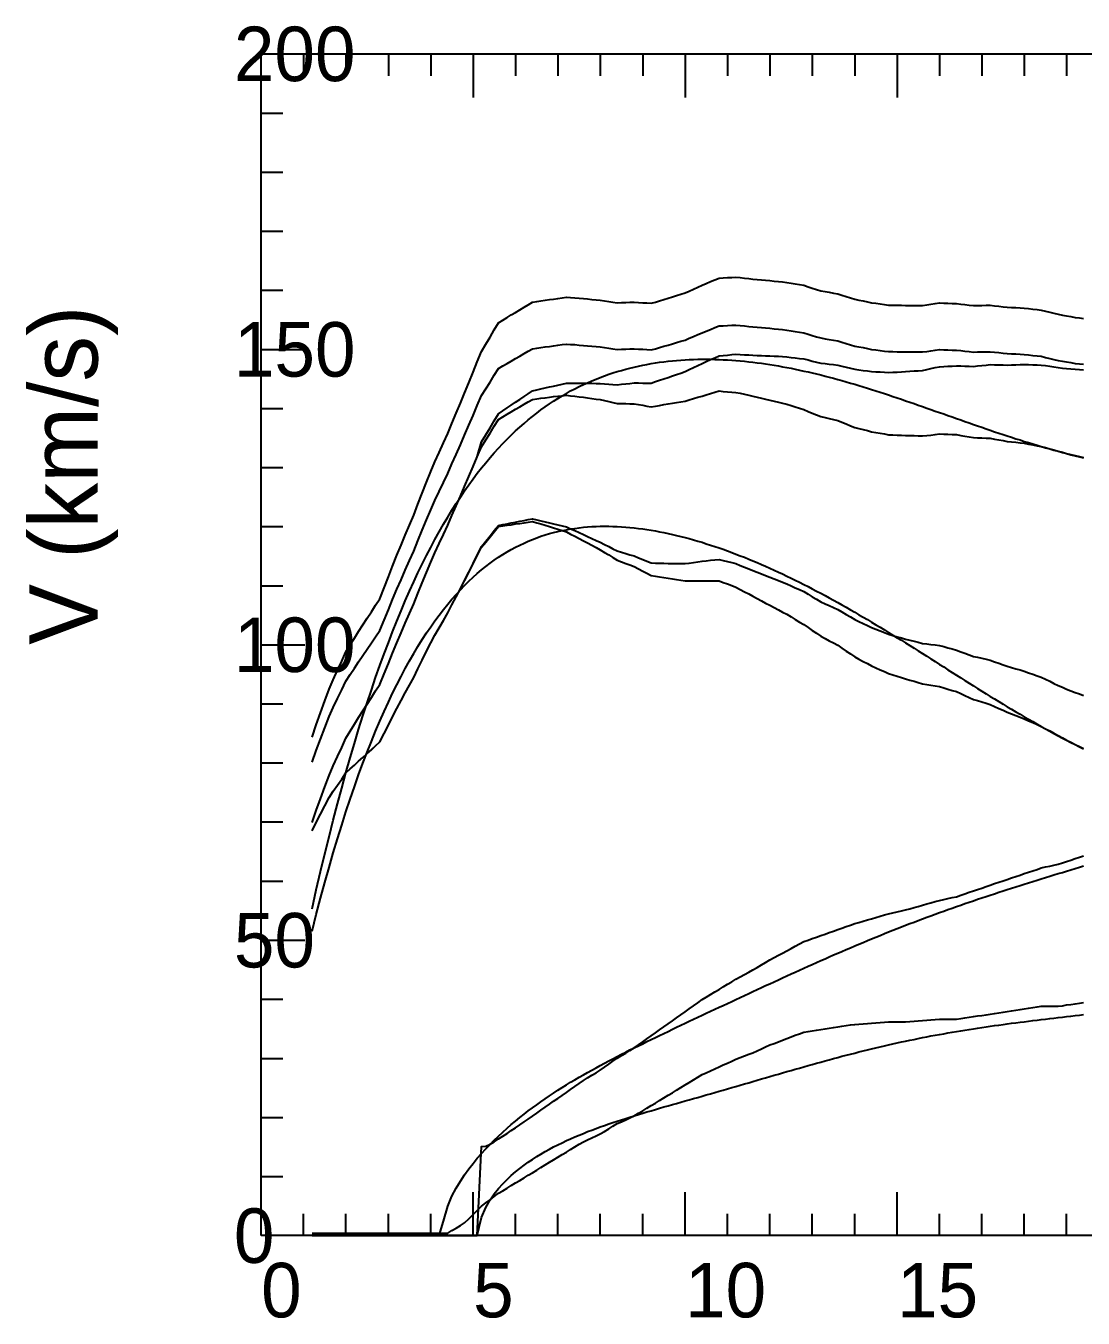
# Model space of a CAD drawing. Extents: x -35 to 291, y -35 to 199.
# Drawn here: x -34.5 to 120.6, y -12.1 to 177.6 of the extents above; entities that cross this region are included whole.
import ezdxf

# ---------------------------------------------------------------- set-up
doc = ezdxf.new("R2010")
doc.units = 0

msp = doc.modelspace()

# ---------------------------------------------------------------- linework, layer by layer
at = {"color": 0}
for p, q in [((0, 173.45), (6.4, 173.45)), ((6.22, 173.45), (6.22, 170.25)), ((12.44, 173.45), (12.44, 170.25)), ((18.67, 173.45), (18.67, 170.25)), ((24.89, 173.45), (24.89, 170.25)), ((31.11, 173.45), (31.11, 167.05)), ((37.33, 173.45), (37.33, 170.25)), ((43.56, 173.45), (43.56, 170.25)), ((49.78, 173.45), (49.78, 170.25)), ((56, 173.45), (56, 170.25)), ((62.22, 173.45), (62.22, 167.05)), ((68.44, 173.45), (68.44, 170.25)), ((74.67, 173.45), (74.67, 170.25)), ((80.89, 173.45), (80.89, 170.25)), ((87.11, 173.45), (87.11, 170.25)), ((93.33, 173.45), (93.33, 167.05)), ((99.56, 173.45), (99.56, 170.25)), ((105.78, 173.45), (105.78, 170.25)), ((112, 173.45), (112, 170.25)), ((118.22, 173.45), (118.22, 170.25)), ((0, 164.77), (3.2, 164.77)), ((0, 156.1), (3.2, 156.1)), ((0, 147.43), (3.2, 147.43)), ((0, 138.76), (3.2, 138.76)), ((0, 130.08), (6.4, 130.08)), ((0, 121.41), (3.2, 121.41)), ((0, 112.74), (3.2, 112.74)), ((0, 104.07), (3.2, 104.07)), ((0, 95.39), (3.2, 95.39)), ((0, 86.72), (6.4, 86.72)), ((0, 78.05), (3.2, 78.05)), ((0, 69.38), (3.2, 69.38)), ((0, 60.71), (3.2, 60.71)), ((0, 52.03), (3.2, 52.03)), ((0, 43.36), (6.4, 43.36)), ((0, 34.69), (3.2, 34.69)), ((0, 26.02), (3.2, 26.02)), ((0, 17.34), (3.2, 17.34)), ((0, 8.67), (3.2, 8.67)), ((31.11, 0), (31.11, 6.4)), ((62.22, 0), (62.22, 6.4)), ((93.33, 0), (93.33, 6.4)), ((6.22, 0), (6.22, 3.2)), ((12.44, 0), (12.44, 3.2)), ((18.67, 0), (18.67, 3.2)), ((24.89, 0), (24.89, 3.2)), ((37.33, 0), (37.33, 3.2)), ((43.56, 0), (43.56, 3.2)), ((49.78, 0), (49.78, 3.2)), ((56, 0), (56, 3.2)), ((68.44, 0), (68.44, 3.2)), ((74.67, 0), (74.67, 3.2)), ((80.89, 0), (80.89, 3.2)), ((87.11, 0), (87.11, 3.2)), ((99.56, 0), (99.56, 3.2)), ((105.78, 0), (105.78, 3.2)), ((112, 0), (112, 3.2)), ((118.22, 0), (118.22, 3.2))]:
    msp.add_line(p, q, dxfattribs=at)
msp.add_lwpolyline([(0, 0), (0, 173.45), (280, 173.45), (280, 0)], close=True, dxfattribs=at)
at = {"color": 9}
msp.add_lwpolyline([(7.47, 73.16), (8.09, 74.96), (8.71, 76.73), (9.33, 78.48), (9.96, 80.21), (10.58, 81.6), (11.2, 82.98), (11.82, 84.34), (12.44, 85.69), (13.07, 86.69), (13.69, 87.69), (14.31, 88.67), (14.93, 89.65), (15.56, 90.62), (16.18, 91.58), (16.8, 92.54), (17.42, 93.48), (18.04, 95.09), (18.67, 96.68), (19.29, 98.27), (19.91, 99.86), (20.53, 101.34), (21.16, 102.82), (21.78, 104.29), (22.4, 105.76), (23.02, 107.37), (23.64, 108.97), (24.27, 110.57), (24.89, 112.16), (25.51, 113.56), (26.13, 114.96), (26.76, 116.35), (27.38, 117.74), (28, 119.22), (28.62, 120.7), (29.24, 122.18), (29.87, 123.66), (30.49, 125.19), (31.11, 126.72), (31.73, 128.25), (32.36, 129.78), (32.98, 130.83), (33.6, 131.88), (34.22, 132.93), (34.84, 133.98), (35.47, 134.37), (36.09, 134.75), (36.71, 135.13), (37.33, 135.51), (37.96, 135.88), (38.58, 136.26), (39.2, 136.64), (39.82, 137.01), (40.44, 137.11), (41.07, 137.2), (41.69, 137.29), (42.31, 137.38), (42.93, 137.47), (43.56, 137.57), (44.18, 137.66), (44.8, 137.75), (45.42, 137.7), (46.04, 137.65), (46.67, 137.6), (47.29, 137.55), (47.91, 137.49), (48.53, 137.42), (49.16, 137.36), (49.78, 137.29), (50.4, 137.2), (51.02, 137.1), (51.64, 137.01), (52.27, 136.91), (52.89, 136.94), (53.51, 136.97), (54.13, 137), (54.76, 137.03), (55.38, 136.98), (56, 136.93), (56.62, 136.89), (57.24, 136.84), (57.87, 137.03), (58.49, 137.22), (59.11, 137.41), (59.73, 137.6), (60.36, 137.79), (60.98, 137.98), (61.6, 138.17), (62.22, 138.36), (62.84, 138.64), (63.47, 138.93), (64.09, 139.21), (64.71, 139.49), (65.33, 139.76), (65.96, 140.02), (66.58, 140.28), (67.2, 140.54), (67.82, 140.58), (68.44, 140.61), (69.07, 140.64), (69.69, 140.68), (70.31, 140.61), (70.93, 140.54), (71.56, 140.47), (72.18, 140.4), (72.8, 140.34), (73.42, 140.29), (74.04, 140.23), (74.67, 140.18), (75.29, 140.11), (75.91, 140.05), (76.53, 139.98), (77.16, 139.91), (77.78, 139.8), (78.4, 139.69), (79.02, 139.58), (79.64, 139.48), (80.27, 139.28), (80.89, 139.08), (81.51, 138.88), (82.13, 138.68), (82.76, 138.57), (83.38, 138.46), (84, 138.35), (84.62, 138.24), (85.24, 138.04), (85.87, 137.84), (86.49, 137.64), (87.11, 137.44), (87.73, 137.31), (88.36, 137.19), (88.98, 137.06), (89.6, 136.93), (90.22, 136.85), (90.84, 136.76), (91.47, 136.68), (92.09, 136.59), (92.71, 136.58), (93.33, 136.56), (93.96, 136.55), (94.58, 136.53), (95.2, 136.53), (95.82, 136.54), (96.44, 136.54), (97.07, 136.54), (97.69, 136.62), (98.31, 136.71), (98.93, 136.8), (99.56, 136.89), (100.18, 136.87), (100.8, 136.85), (101.42, 136.83), (102.04, 136.81), (102.67, 136.73), (103.29, 136.66), (103.91, 136.58), (104.53, 136.51), (105.16, 136.52), (105.78, 136.54), (106.4, 136.55), (107.02, 136.56), (107.64, 136.49), (108.27, 136.42), (108.89, 136.34), (109.51, 136.27), (110.13, 136.24), (110.76, 136.21), (111.38, 136.18), (112, 136.15), (112.62, 136.07), (113.24, 136), (113.87, 135.92), (114.49, 135.85), (115.11, 135.7), (115.73, 135.54), (116.36, 135.38), (116.98, 135.23), (117.6, 135.11), (118.22, 134.99), (118.84, 134.88), (119.47, 134.76), (120.09, 134.69), (120.71, 134.62)], dxfattribs=at)
at = {"color": 3}
for points in [[(7.47, 69.51), (8.09, 71.21), (8.71, 72.89), (9.33, 74.55), (9.96, 76.2), (10.58, 77.52), (11.2, 78.83), (11.82, 80.12), (12.44, 81.4), (13.07, 82.36), (13.69, 83.3), (14.31, 84.24), (14.93, 85.17), (15.56, 86.09), (16.18, 87), (16.8, 87.91), (17.42, 88.81), (18.04, 90.33), (18.67, 91.85), (19.29, 93.36), (19.91, 94.86), (20.53, 96.27), (21.16, 97.68), (21.78, 99.08), (22.4, 100.47), (23.02, 102), (23.64, 103.52), (24.27, 105.04), (24.89, 106.55), (25.51, 107.88), (26.13, 109.21), (26.76, 110.53), (27.38, 111.85), (28, 113.26), (28.62, 114.67), (29.24, 116.07), (29.87, 117.48), (30.49, 118.93), (31.11, 120.38), (31.73, 121.84), (32.36, 123.29), (32.98, 124.29), (33.6, 125.29), (34.22, 126.29), (34.84, 127.28), (35.47, 127.65), (36.09, 128.01), (36.71, 128.37), (37.33, 128.73), (37.96, 129.09), (38.58, 129.45), (39.2, 129.81), (39.82, 130.16), (40.44, 130.25), (41.07, 130.34), (41.69, 130.43), (42.31, 130.51), (42.93, 130.6), (43.56, 130.69), (44.18, 130.77), (44.8, 130.86), (45.42, 130.81), (46.04, 130.77), (46.67, 130.72), (47.29, 130.67), (47.91, 130.61), (48.53, 130.55), (49.16, 130.49), (49.78, 130.43), (50.4, 130.34), (51.02, 130.25), (51.64, 130.16), (52.27, 130.07), (52.89, 130.09), (53.51, 130.12), (54.13, 130.15), (54.76, 130.18), (55.38, 130.13), (56, 130.09), (56.62, 130.04), (57.24, 130), (57.87, 130.18), (58.49, 130.36), (59.11, 130.54), (59.73, 130.72), (60.36, 130.9), (60.98, 131.08), (61.6, 131.26), (62.22, 131.44), (62.84, 131.71), (63.47, 131.98), (64.09, 132.25), (64.71, 132.52), (65.33, 132.77), (65.96, 133.02), (66.58, 133.27), (67.2, 133.52), (67.82, 133.55), (68.44, 133.58), (69.07, 133.61), (69.69, 133.64), (70.31, 133.58), (70.93, 133.51), (71.56, 133.45), (72.18, 133.38), (72.8, 133.33), (73.42, 133.27), (74.04, 133.22), (74.67, 133.17), (75.29, 133.11), (75.91, 133.04), (76.53, 132.98), (77.16, 132.92), (77.78, 132.81), (78.4, 132.71), (79.02, 132.61), (79.64, 132.5), (80.27, 132.31), (80.89, 132.12), (81.51, 131.94), (82.13, 131.75), (82.76, 131.64), (83.38, 131.54), (84, 131.43), (84.62, 131.33), (85.24, 131.14), (85.87, 130.95), (86.49, 130.76), (87.11, 130.57), (87.73, 130.45), (88.36, 130.33), (88.98, 130.21), (89.6, 130.08), (90.22, 130), (90.84, 129.92), (91.47, 129.84), (92.09, 129.76), (92.71, 129.75), (93.33, 129.74), (93.96, 129.72), (94.58, 129.71), (95.2, 129.71), (95.82, 129.71), (96.44, 129.71), (97.07, 129.71), (97.69, 129.79), (98.31, 129.88), (98.93, 129.96), (99.56, 130.04), (100.18, 130.02), (100.8, 130), (101.42, 129.98), (102.04, 129.97), (102.67, 129.9), (103.29, 129.83), (103.91, 129.76), (104.53, 129.68), (105.16, 129.7), (105.78, 129.71), (106.4, 129.72), (107.02, 129.74), (107.64, 129.67), (108.27, 129.6), (108.89, 129.53), (109.51, 129.45), (110.13, 129.43), (110.76, 129.4), (111.38, 129.37), (112, 129.34), (112.62, 129.27), (113.24, 129.2), (113.87, 129.13), (114.49, 129.06), (115.11, 128.91), (115.73, 128.76), (116.36, 128.61), (116.98, 128.47), (117.6, 128.36), (118.22, 128.24), (118.84, 128.13), (119.47, 128.02), (120.09, 127.96), (120.71, 127.89)], [(7.47, 60.62), (8.09, 62.39), (8.71, 64.13), (9.33, 65.85), (9.96, 67.55), (10.58, 68.94), (11.2, 70.31), (11.82, 71.66), (12.44, 73), (13.07, 74.04), (13.69, 75.05), (14.31, 76.05), (14.93, 77.04), (15.56, 78.02), (16.18, 78.99), (16.8, 79.95), (17.42, 80.9), (18.04, 82.44), (18.67, 83.97), (19.29, 85.5), (19.91, 87.03), (20.53, 88.46), (21.16, 89.88), (21.78, 91.31), (22.4, 92.72), (23.02, 94.27), (23.64, 95.8), (24.27, 97.34), (24.89, 98.87), (25.51, 100.22), (26.13, 101.57), (26.76, 102.92), (27.38, 104.26), (28, 105.69), (28.62, 107.12), (29.24, 108.54), (29.87, 109.96), (30.49, 111.42), (31.11, 112.88), (31.73, 114.33), (32.36, 115.78), (32.98, 116.79), (33.6, 117.8), (34.22, 118.8), (34.84, 119.81), (35.47, 120.18), (36.09, 120.56), (36.71, 120.93), (37.33, 121.3), (37.96, 121.66), (38.58, 122.02), (39.2, 122.38), (39.82, 122.74), (40.44, 122.82), (41.07, 122.91), (41.69, 122.99), (42.31, 123.06), (42.93, 123.14), (43.56, 123.21), (44.18, 123.27), (44.8, 123.34), (45.42, 123.27), (46.04, 123.19), (46.67, 123.12), (47.29, 123.04), (47.91, 122.96), (48.53, 122.87), (49.16, 122.79), (49.78, 122.7), (50.4, 122.56), (51.02, 122.42), (51.64, 122.28), (52.27, 122.14), (52.89, 122.13), (53.51, 122.12), (54.13, 122.1), (54.76, 122.09), (55.38, 121.98), (56, 121.87), (56.62, 121.76), (57.24, 121.64), (57.87, 121.75), (58.49, 121.86), (59.11, 121.97), (59.73, 122.08), (60.36, 122.18), (60.98, 122.28), (61.6, 122.38), (62.22, 122.48), (62.84, 122.67), (63.47, 122.86), (64.09, 123.05), (64.71, 123.23), (65.33, 123.42), (65.96, 123.6), (66.58, 123.78), (67.2, 123.97), (67.82, 123.92), (68.44, 123.87), (69.07, 123.82), (69.69, 123.77), (70.31, 123.63), (70.93, 123.49), (71.56, 123.35), (72.18, 123.2), (72.8, 123.06), (73.42, 122.91), (74.04, 122.76), (74.67, 122.62), (75.29, 122.47), (75.91, 122.32), (76.53, 122.17), (77.16, 122.02), (77.78, 121.82), (78.4, 121.63), (79.02, 121.43), (79.64, 121.23), (80.27, 120.98), (80.89, 120.74), (81.51, 120.49), (82.13, 120.25), (82.76, 120.09), (83.38, 119.94), (84, 119.78), (84.62, 119.62), (85.24, 119.38), (85.87, 119.13), (86.49, 118.88), (87.11, 118.63), (87.73, 118.47), (88.36, 118.31), (88.98, 118.16), (89.6, 118), (90.22, 117.88), (90.84, 117.77), (91.47, 117.66), (92.09, 117.55), (92.71, 117.52), (93.33, 117.5), (93.96, 117.48), (94.58, 117.46), (95.2, 117.44), (95.82, 117.42), (96.44, 117.4), (97.07, 117.37), (97.69, 117.44), (98.31, 117.51), (98.93, 117.59), (99.56, 117.66), (100.18, 117.64), (100.8, 117.61), (101.42, 117.59), (102.04, 117.57), (102.67, 117.46), (103.29, 117.35), (103.91, 117.23), (104.53, 117.12), (105.16, 117.1), (105.78, 117.08), (106.4, 117.06), (107.02, 117.03), (107.64, 116.92), (108.27, 116.81), (108.89, 116.69), (109.51, 116.58), (110.13, 116.51), (110.76, 116.44), (111.38, 116.37), (112, 116.3), (112.62, 116.18), (113.24, 116.06), (113.87, 115.94), (114.49, 115.83), (115.11, 115.66), (115.73, 115.49), (116.36, 115.33), (116.98, 115.16), (117.6, 114.99), (118.22, 114.82), (118.84, 114.65), (119.47, 114.48), (120.09, 114.35), (120.71, 114.22)], [(7.47, 0), (8.09, 0), (8.71, 0), (9.33, 0), (9.96, 0), (10.58, 0), (11.2, 0), (11.82, 0), (12.44, 0), (13.07, 0), (13.69, 0), (14.31, 0), (14.93, 0), (15.56, 0), (16.18, 0), (16.8, 0), (17.42, 0), (18.04, 0), (18.67, 0), (19.29, 0), (19.91, 0), (20.53, 0), (21.16, 0), (21.78, 0), (22.4, 0), (23.02, 0), (23.64, 0), (24.27, 0), (24.89, 0), (25.51, 0), (26.13, 0), (26.76, 0), (27.38, 0), (28, 0), (28.62, 0), (29.24, 0), (29.87, 0), (30.49, 0), (31.11, 0), (31.73, 0), (32.36, 13.1), (32.98, 13.13), (33.6, 13.41), (34.22, 13.79), (34.84, 14.2), (35.47, 14.59), (36.09, 14.99), (36.71, 15.41), (37.33, 15.83), (37.96, 16.25), (38.58, 16.68), (39.2, 17.11), (39.82, 17.54), (40.44, 17.98), (41.07, 18.41), (41.69, 18.85), (42.31, 19.28), (42.93, 19.72), (43.56, 20.15), (44.18, 20.59), (44.8, 21.03), (45.42, 21.46), (46.04, 21.9), (46.67, 22.34), (47.29, 22.78), (47.91, 23.15), (48.53, 23.53), (49.16, 23.91), (49.78, 24.28), (50.4, 24.72), (51.02, 25.16), (51.64, 25.6), (52.27, 26.04), (52.89, 26.42), (53.51, 26.79), (54.13, 27.17), (54.76, 27.54), (55.38, 27.98), (56, 28.43), (56.62, 28.87), (57.24, 29.31), (57.87, 29.75), (58.49, 30.2), (59.11, 30.64), (59.73, 31.08), (60.36, 31.53), (60.98, 31.97), (61.6, 32.42), (62.22, 32.86), (62.84, 33.3), (63.47, 33.75), (64.09, 34.19), (64.71, 34.64), (65.33, 35.02), (65.96, 35.39), (66.58, 35.77), (67.2, 36.14), (67.82, 36.52), (68.44, 36.89), (69.07, 37.27), (69.69, 37.64), (70.31, 37.98), (70.93, 38.32), (71.56, 38.65), (72.18, 38.99), (72.8, 39.36), (73.42, 39.73), (74.04, 40.11), (74.67, 40.48), (75.29, 40.81), (75.91, 41.15), (76.53, 41.48), (77.16, 41.82), (77.78, 42.15), (78.4, 42.48), (79.02, 42.82), (79.64, 43.15), (80.27, 43.37), (80.89, 43.6), (81.51, 43.82), (82.13, 44.04), (82.76, 44.26), (83.38, 44.49), (84, 44.71), (84.62, 44.93), (85.24, 45.15), (85.87, 45.36), (86.49, 45.58), (87.11, 45.8), (87.73, 45.98), (88.36, 46.16), (88.98, 46.34), (89.6, 46.52), (90.22, 46.7), (90.84, 46.88), (91.47, 47.06), (92.09, 47.24), (92.71, 47.38), (93.33, 47.52), (93.96, 47.66), (94.58, 47.8), (95.2, 47.97), (95.82, 48.15), (96.44, 48.33), (97.07, 48.5), (97.69, 48.68), (98.31, 48.85), (98.93, 49.03), (99.56, 49.2), (100.18, 49.34), (100.8, 49.48), (101.42, 49.61), (102.04, 49.75), (102.67, 49.96), (103.29, 50.17), (103.91, 50.39), (104.53, 50.6), (105.16, 50.81), (105.78, 51.02), (106.4, 51.23), (107.02, 51.45), (107.64, 51.66), (108.27, 51.87), (108.89, 52.08), (109.51, 52.29), (110.13, 52.5), (110.76, 52.71), (111.38, 52.92), (112, 53.13), (112.62, 53.34), (113.24, 53.55), (113.87, 53.76), (114.49, 53.97), (115.11, 54.11), (115.73, 54.24), (116.36, 54.37), (116.98, 54.5), (117.6, 54.71), (118.22, 54.91), (118.84, 55.12), (119.47, 55.33), (120.09, 55.53), (120.71, 55.74)]]:
    msp.add_lwpolyline(points, dxfattribs=at)
at = {"color": 4}
for points in [[(7.47, 60.62), (8.09, 62.39), (8.71, 64.13), (9.33, 65.85), (9.96, 67.55), (10.58, 68.94), (11.2, 70.31), (11.82, 71.66), (12.44, 73), (13.07, 74.04), (13.69, 75.05), (14.31, 76.05), (14.93, 77.04), (15.56, 78.02), (16.18, 78.99), (16.8, 79.95), (17.42, 80.9), (18.04, 82.44), (18.67, 83.97), (19.29, 85.5), (19.91, 87.03), (20.53, 88.46), (21.16, 89.88), (21.78, 91.31), (22.4, 92.72), (23.02, 94.27), (23.64, 95.8), (24.27, 97.34), (24.89, 98.87), (25.51, 100.22), (26.13, 101.57), (26.76, 102.92), (27.38, 104.26), (28, 105.69), (28.62, 107.12), (29.24, 108.54), (29.87, 109.96), (30.49, 111.42), (31.11, 112.88), (31.73, 114.33), (32.36, 116.52), (32.98, 117.53), (33.6, 118.56), (34.22, 119.6), (34.84, 120.64), (35.47, 121.07), (36.09, 121.49), (36.71, 121.91), (37.33, 122.33), (37.96, 122.74), (38.58, 123.16), (39.2, 123.57), (39.82, 123.99), (40.44, 124.13), (41.07, 124.28), (41.69, 124.42), (42.31, 124.56), (42.93, 124.7), (43.56, 124.84), (44.18, 124.98), (44.8, 125.12), (45.42, 125.12), (46.04, 125.13), (46.67, 125.13), (47.29, 125.13), (47.91, 125.12), (48.53, 125.1), (49.16, 125.09), (49.78, 125.08), (50.4, 125.03), (51.02, 124.98), (51.64, 124.93), (52.27, 124.88), (52.89, 124.95), (53.51, 125.02), (54.13, 125.09), (54.76, 125.15), (55.38, 125.15), (56, 125.14), (56.62, 125.13), (57.24, 125.12), (57.87, 125.34), (58.49, 125.55), (59.11, 125.76), (59.73, 125.97), (60.36, 126.18), (60.98, 126.39), (61.6, 126.6), (62.22, 126.82), (62.84, 127.11), (63.47, 127.41), (64.09, 127.71), (64.71, 128.01), (65.33, 128.29), (65.96, 128.57), (66.58, 128.85), (67.2, 129.13), (67.82, 129.19), (68.44, 129.25), (69.07, 129.31), (69.69, 129.37), (70.31, 129.33), (70.93, 129.3), (71.56, 129.26), (72.18, 129.23), (72.8, 129.2), (73.42, 129.17), (74.04, 129.15), (74.67, 129.13), (75.29, 129.09), (75.91, 129.06), (76.53, 129.02), (77.16, 128.99), (77.78, 128.91), (78.4, 128.83), (79.02, 128.76), (79.64, 128.68), (80.27, 128.52), (80.89, 128.37), (81.51, 128.21), (82.13, 128.06), (82.76, 127.99), (83.38, 127.92), (84, 127.85), (84.62, 127.78), (85.24, 127.63), (85.87, 127.47), (86.49, 127.32), (87.11, 127.16), (87.73, 127.08), (88.36, 127), (88.98, 126.92), (89.6, 126.84), (90.22, 126.8), (90.84, 126.76), (91.47, 126.72), (92.09, 126.68), (92.71, 126.71), (93.33, 126.75), (93.96, 126.78), (94.58, 126.81), (95.2, 126.86), (95.82, 126.91), (96.44, 126.95), (97.07, 127), (97.69, 127.13), (98.31, 127.27), (98.93, 127.4), (99.56, 127.53), (100.18, 127.56), (100.8, 127.6), (101.42, 127.63), (102.04, 127.67), (102.67, 127.64), (103.29, 127.62), (103.91, 127.6), (104.53, 127.58), (105.16, 127.65), (105.78, 127.71), (106.4, 127.78), (107.02, 127.84), (107.64, 127.82), (108.27, 127.8), (108.89, 127.79), (109.51, 127.77), (110.13, 127.79), (110.76, 127.81), (111.38, 127.84), (112, 127.86), (112.62, 127.84), (113.24, 127.82), (113.87, 127.8), (114.49, 127.78), (115.11, 127.69), (115.73, 127.59), (116.36, 127.5), (116.98, 127.4), (117.6, 127.34), (118.22, 127.27), (118.84, 127.21), (119.47, 127.15), (120.09, 127.12), (120.71, 127.1)], [(7.47, 47.98), (8.09, 50.74), (8.71, 53.42), (9.33, 56.02), (9.96, 58.54), (10.58, 61), (11.2, 63.38), (11.82, 65.69), (12.44, 67.93), (13.07, 70.11), (13.69, 72.23), (14.31, 74.28), (14.93, 76.27), (15.56, 78.2), (16.18, 80.08), (16.8, 81.9), (17.42, 83.66), (18.04, 85.37), (18.67, 87.03), (19.29, 88.64), (19.91, 90.2), (20.53, 91.71), (21.16, 93.17), (21.78, 94.59), (22.4, 95.96), (23.02, 97.29), (23.64, 98.57), (24.27, 99.82), (24.89, 101.02), (25.51, 102.18), (26.13, 103.31), (26.76, 104.4), (27.38, 105.45), (28, 106.47), (28.62, 107.45), (29.24, 108.4), (29.87, 109.32), (30.49, 110.21), (31.11, 111.06), (31.73, 111.89), (32.36, 112.69), (32.98, 113.45), (33.6, 114.19), (34.22, 114.91), (34.84, 115.6), (35.47, 116.26), (36.09, 116.9), (36.71, 117.51), (37.33, 118.1), (37.96, 118.67), (38.58, 119.22), (39.2, 119.75), (39.82, 120.25), (40.44, 120.74), (41.07, 121.2), (41.69, 121.65), (42.31, 122.08), (42.93, 122.49), (43.56, 122.88), (44.18, 123.26), (44.8, 123.62), (45.42, 123.97), (46.04, 124.29), (46.67, 124.61), (47.29, 124.91), (47.91, 125.19), (48.53, 125.46), (49.16, 125.72), (49.78, 125.97), (50.4, 126.2), (51.02, 126.42), (51.64, 126.62), (52.27, 126.82), (52.89, 127), (53.51, 127.17), (54.13, 127.34), (54.76, 127.49), (55.38, 127.63), (56, 127.76), (56.62, 127.88), (57.24, 127.99), (57.87, 128.09), (58.49, 128.18), (59.11, 128.26), (59.73, 128.34), (60.36, 128.4), (60.98, 128.46), (61.6, 128.51), (62.22, 128.55), (62.84, 128.58), (63.47, 128.6), (64.09, 128.62), (64.71, 128.63), (65.33, 128.63), (65.96, 128.62), (66.58, 128.61), (67.2, 128.59), (67.82, 128.56), (68.44, 128.53), (69.07, 128.49), (69.69, 128.44), (70.31, 128.39), (70.93, 128.33), (71.56, 128.27), (72.18, 128.19), (72.8, 128.12), (73.42, 128.03), (74.04, 127.94), (74.67, 127.85), (75.29, 127.75), (75.91, 127.64), (76.53, 127.53), (77.16, 127.42), (77.78, 127.3), (78.4, 127.17), (79.02, 127.04), (79.64, 126.9), (80.27, 126.76), (80.89, 126.62), (81.51, 126.47), (82.13, 126.32), (82.76, 126.16), (83.38, 126), (84, 125.83), (84.62, 125.66), (85.24, 125.49), (85.87, 125.31), (86.49, 125.14), (87.11, 124.95), (87.73, 124.77), (88.36, 124.58), (88.98, 124.38), (89.6, 124.19), (90.22, 123.99), (90.84, 123.79), (91.47, 123.59), (92.09, 123.39), (92.71, 123.18), (93.33, 122.97), (93.96, 122.76), (94.58, 122.55), (95.2, 122.34), (95.82, 122.12), (96.44, 121.91), (97.07, 121.69), (97.69, 121.47), (98.31, 121.25), (98.93, 121.03), (99.56, 120.82), (100.18, 120.6), (100.8, 120.38), (101.42, 120.16), (102.04, 119.94), (102.67, 119.72), (103.29, 119.5), (103.91, 119.28), (104.53, 119.07), (105.16, 118.85), (105.78, 118.64), (106.4, 118.42), (107.02, 118.21), (107.64, 118), (108.27, 117.79), (108.89, 117.58), (109.51, 117.38), (110.13, 117.18), (110.76, 116.97), (111.38, 116.78), (112, 116.58), (112.62, 116.39), (113.24, 116.2), (113.87, 116.01), (114.49, 115.82), (115.11, 115.64), (115.73, 115.46), (116.36, 115.29), (116.98, 115.12), (117.6, 114.95), (118.22, 114.78), (118.84, 114.62), (119.47, 114.46), (120.09, 114.31), (120.71, 114.15)], [(7.47, 0), (8.09, 0), (8.71, 0), (9.33, 0), (9.96, 0), (10.58, 0), (11.2, 0), (11.82, 0), (12.44, 0), (13.07, 0), (13.69, 0), (14.31, 0), (14.93, 0), (15.56, 0), (16.18, 0), (16.8, 0), (17.42, 0), (18.04, 0), (18.67, 0), (19.29, 0), (19.91, 0), (20.53, 0), (21.16, 0), (21.78, 0), (22.4, 0), (23.02, 0), (23.64, 0), (24.27, 0), (24.89, 0), (25.51, 0), (26.13, 0), (26.76, 2.11), (27.38, 4.34), (28, 5.8), (28.62, 6.98), (29.24, 8.01), (29.87, 8.94), (30.49, 9.8), (31.11, 10.6), (31.73, 11.35), (32.36, 12.06), (32.98, 12.74), (33.6, 13.39), (34.22, 14.01), (34.84, 14.61), (35.47, 15.19), (36.09, 15.75), (36.71, 16.29), (37.33, 16.81), (37.96, 17.32), (38.58, 17.82), (39.2, 18.3), (39.82, 18.76), (40.44, 19.22), (41.07, 19.66), (41.69, 20.09), (42.31, 20.52), (42.93, 20.93), (43.56, 21.33), (44.18, 21.73), (44.8, 22.12), (45.42, 22.5), (46.04, 22.87), (46.67, 23.24), (47.29, 23.6), (47.91, 23.95), (48.53, 24.3), (49.16, 24.64), (49.78, 24.98), (50.4, 25.32), (51.02, 25.65), (51.64, 25.97), (52.27, 26.3), (52.89, 26.61), (53.51, 26.93), (54.13, 27.25), (54.76, 27.56), (55.38, 27.87), (56, 28.17), (56.62, 28.48), (57.24, 28.78), (57.87, 29.08), (58.49, 29.38), (59.11, 29.68), (59.73, 29.98), (60.36, 30.28), (60.98, 30.58), (61.6, 30.87), (62.22, 31.17), (62.84, 31.46), (63.47, 31.75), (64.09, 32.05), (64.71, 32.34), (65.33, 32.63), (65.96, 32.93), (66.58, 33.22), (67.2, 33.51), (67.82, 33.8), (68.44, 34.09), (69.07, 34.38), (69.69, 34.67), (70.31, 34.96), (70.93, 35.25), (71.56, 35.54), (72.18, 35.83), (72.8, 36.12), (73.42, 36.41), (74.04, 36.7), (74.67, 36.98), (75.29, 37.27), (75.91, 37.56), (76.53, 37.84), (77.16, 38.13), (77.78, 38.41), (78.4, 38.69), (79.02, 38.97), (79.64, 39.25), (80.27, 39.53), (80.89, 39.81), (81.51, 40.09), (82.13, 40.37), (82.76, 40.64), (83.38, 40.91), (84, 41.19), (84.62, 41.46), (85.24, 41.72), (85.87, 41.99), (86.49, 42.26), (87.11, 42.52), (87.73, 42.78), (88.36, 43.04), (88.98, 43.3), (89.6, 43.56), (90.22, 43.82), (90.84, 44.07), (91.47, 44.32), (92.09, 44.57), (92.71, 44.82), (93.33, 45.06), (93.96, 45.31), (94.58, 45.55), (95.2, 45.79), (95.82, 46.03), (96.44, 46.26), (97.07, 46.5), (97.69, 46.73), (98.31, 46.96), (98.93, 47.19), (99.56, 47.41), (100.18, 47.64), (100.8, 47.86), (101.42, 48.08), (102.04, 48.3), (102.67, 48.52), (103.29, 48.73), (103.91, 48.94), (104.53, 49.16), (105.16, 49.37), (105.78, 49.58), (106.4, 49.78), (107.02, 49.99), (107.64, 50.19), (108.27, 50.4), (108.89, 50.6), (109.51, 50.8), (110.13, 51), (110.76, 51.2), (111.38, 51.39), (112, 51.59), (112.62, 51.79), (113.24, 51.98), (113.87, 52.17), (114.49, 52.37), (115.11, 52.56), (115.73, 52.75), (116.36, 52.94), (116.98, 53.13), (117.6, 53.32), (118.22, 53.51), (118.84, 53.69), (119.47, 53.88), (120.09, 54.07), (120.71, 54.26)]]:
    msp.add_lwpolyline(points, dxfattribs=at)
at = {"color": 1}
msp.add_lwpolyline([(7.47, 59.4), (8.09, 60.63), (8.71, 61.86), (9.33, 63.09), (9.96, 64.32), (10.58, 65.22), (11.2, 66.12), (11.82, 67.02), (12.44, 67.92), (13.07, 68.49), (13.69, 69.05), (14.31, 69.62), (14.93, 70.19), (15.56, 70.76), (16.18, 71.33), (16.8, 71.89), (17.42, 72.46), (18.04, 73.69), (18.67, 74.92), (19.29, 76.15), (19.91, 77.38), (20.53, 78.52), (21.16, 79.65), (21.78, 80.79), (22.4, 81.92), (23.02, 83.2), (23.64, 84.48), (24.27, 85.76), (24.89, 87.03), (25.51, 88.12), (26.13, 89.21), (26.76, 90.3), (27.38, 91.39), (28, 92.57), (28.62, 93.76), (29.24, 94.95), (29.87, 96.14), (30.49, 97.38), (31.11, 98.63), (31.73, 99.88), (32.36, 101.13), (32.98, 101.91), (33.6, 102.69), (34.22, 103.47), (34.84, 104.25), (35.47, 104.37), (36.09, 104.49), (36.71, 104.61), (37.33, 104.73), (37.96, 104.86), (38.58, 104.98), (39.2, 105.11), (39.82, 105.23), (40.44, 105.08), (41.07, 104.92), (41.69, 104.77), (42.31, 104.62), (42.93, 104.47), (43.56, 104.33), (44.18, 104.18), (44.8, 104.04), (45.42, 103.75), (46.04, 103.47), (46.67, 103.19), (47.29, 102.91), (47.91, 102.62), (48.53, 102.34), (49.16, 102.05), (49.78, 101.76), (50.4, 101.44), (51.02, 101.13), (51.64, 100.81), (52.27, 100.5), (52.89, 100.31), (53.51, 100.13), (54.13, 99.94), (54.76, 99.76), (55.38, 99.5), (56, 99.25), (56.62, 98.99), (57.24, 98.74), (57.87, 98.72), (58.49, 98.7), (59.11, 98.69), (59.73, 98.67), (60.36, 98.66), (60.98, 98.65), (61.6, 98.64), (62.22, 98.63), (62.84, 98.72), (63.47, 98.8), (64.09, 98.89), (64.71, 98.98), (65.33, 99.05), (65.96, 99.12), (66.58, 99.19), (67.2, 99.26), (67.82, 99.1), (68.44, 98.94), (69.07, 98.79), (69.69, 98.63), (70.31, 98.38), (70.93, 98.12), (71.56, 97.87), (72.18, 97.61), (72.8, 97.37), (73.42, 97.13), (74.04, 96.9), (74.67, 96.66), (75.29, 96.41), (75.91, 96.17), (76.53, 95.92), (77.16, 95.68), (77.78, 95.39), (78.4, 95.1), (79.02, 94.81), (79.64, 94.53), (80.27, 94.15), (80.89, 93.78), (81.51, 93.41), (82.13, 93.04), (82.76, 92.75), (83.38, 92.47), (84, 92.19), (84.62, 91.91), (85.24, 91.54), (85.87, 91.17), (86.49, 90.8), (87.11, 90.43), (87.73, 90.14), (88.36, 89.85), (88.98, 89.55), (89.6, 89.26), (90.22, 89.01), (90.84, 88.76), (91.47, 88.51), (92.09, 88.26), (92.71, 88.08), (93.33, 87.91), (93.96, 87.73), (94.58, 87.55), (95.2, 87.39), (95.82, 87.24), (96.44, 87.08), (97.07, 86.92), (97.69, 86.85), (98.31, 86.77), (98.93, 86.7), (99.56, 86.63), (100.18, 86.46), (100.8, 86.28), (101.42, 86.11), (102.04, 85.93), (102.67, 85.7), (103.29, 85.47), (103.91, 85.24), (104.53, 85.02), (105.16, 84.88), (105.78, 84.74), (106.4, 84.6), (107.02, 84.46), (107.64, 84.24), (108.27, 84.01), (108.89, 83.79), (109.51, 83.56), (110.13, 83.38), (110.76, 83.2), (111.38, 83.02), (112, 82.85), (112.62, 82.62), (113.24, 82.4), (113.87, 82.18), (114.49, 81.96), (115.11, 81.66), (115.73, 81.36), (116.36, 81.06), (116.98, 80.76), (117.6, 80.49), (118.22, 80.23), (118.84, 79.97), (119.47, 79.71), (120.09, 79.5), (120.71, 79.28)], dxfattribs=at)
at = {"color": 2}
for points in [[(7.47, 59.4), (8.09, 60.63), (8.71, 61.86), (9.33, 63.09), (9.96, 64.32), (10.58, 65.22), (11.2, 66.12), (11.82, 67.02), (12.44, 67.92), (13.07, 68.49), (13.69, 69.05), (14.31, 69.62), (14.93, 70.19), (15.56, 70.76), (16.18, 71.33), (16.8, 71.89), (17.42, 72.46), (18.04, 73.69), (18.67, 74.92), (19.29, 76.15), (19.91, 77.38), (20.53, 78.52), (21.16, 79.65), (21.78, 80.79), (22.4, 81.92), (23.02, 83.2), (23.64, 84.48), (24.27, 85.76), (24.89, 87.03), (25.51, 88.12), (26.13, 89.21), (26.76, 90.3), (27.38, 91.39), (28, 92.57), (28.62, 93.76), (29.24, 94.95), (29.87, 96.14), (30.49, 97.38), (31.11, 98.63), (31.73, 99.88), (32.36, 101.13), (32.98, 101.91), (33.6, 102.69), (34.22, 103.47), (34.84, 104.25), (35.47, 104.37), (36.09, 104.49), (36.71, 104.61), (37.33, 104.73), (37.96, 104.86), (38.58, 104.98), (39.2, 105.11), (39.82, 105.23), (40.44, 105.08), (41.07, 104.92), (41.69, 104.77), (42.31, 104.62), (42.93, 104.47), (43.56, 104.33), (44.18, 104.18), (44.8, 104.04), (45.42, 103.75), (46.04, 103.47), (46.67, 103.19), (47.29, 102.91), (47.91, 102.62), (48.53, 102.34), (49.16, 102.05), (49.78, 101.76), (50.4, 101.44), (51.02, 101.13), (51.64, 100.81), (52.27, 100.5), (52.89, 100.31), (53.51, 100.13), (54.13, 99.94), (54.76, 99.76), (55.38, 99.5), (56, 99.25), (56.62, 98.99), (57.24, 98.74), (57.87, 98.72), (58.49, 98.7), (59.11, 98.69), (59.73, 98.67), (60.36, 98.66), (60.98, 98.65), (61.6, 98.64), (62.22, 98.63), (62.84, 98.72), (63.47, 98.8), (64.09, 98.89), (64.71, 98.98), (65.33, 99.05), (65.96, 99.12), (66.58, 99.19), (67.2, 99.26), (67.82, 99.1), (68.44, 98.94), (69.07, 98.79), (69.69, 98.63), (70.31, 98.38), (70.93, 98.12), (71.56, 97.87), (72.18, 97.61), (72.8, 97.37), (73.42, 97.13), (74.04, 96.9), (74.67, 96.66), (75.29, 96.41), (75.91, 96.17), (76.53, 95.92), (77.16, 95.68), (77.78, 95.39), (78.4, 95.1), (79.02, 94.81), (79.64, 94.53), (80.27, 94.15), (80.89, 93.78), (81.51, 93.41), (82.13, 93.04), (82.76, 92.75), (83.38, 92.47), (84, 92.19), (84.62, 91.91), (85.24, 91.54), (85.87, 91.17), (86.49, 90.8), (87.11, 90.43), (87.73, 90.14), (88.36, 89.85), (88.98, 89.55), (89.6, 89.26), (90.22, 89.01), (90.84, 88.76), (91.47, 88.51), (92.09, 88.26), (92.71, 88.08), (93.33, 87.91), (93.96, 87.73), (94.58, 87.55), (95.2, 87.39), (95.82, 87.24), (96.44, 87.08), (97.07, 86.92), (97.69, 86.85), (98.31, 86.77), (98.93, 86.7), (99.56, 86.63), (100.18, 86.46), (100.8, 86.28), (101.42, 86.11), (102.04, 85.93), (102.67, 85.7), (103.29, 85.47), (103.91, 85.24), (104.53, 85.02), (105.16, 84.88), (105.78, 84.74), (106.4, 84.6), (107.02, 84.46), (107.64, 84.24), (108.27, 84.01), (108.89, 83.79), (109.51, 83.56), (110.13, 83.38), (110.76, 83.2), (111.38, 83.02), (112, 82.85), (112.62, 82.62), (113.24, 82.4), (113.87, 82.18), (114.49, 81.96), (115.11, 81.66), (115.73, 81.36), (116.36, 81.06), (116.98, 80.76), (117.6, 80.49), (118.22, 80.23), (118.84, 79.97), (119.47, 79.71), (120.09, 79.5), (120.71, 79.28)], [(7.47, 44.7), (8.09, 47.15), (8.71, 49.52), (9.33, 51.82), (9.96, 54.04), (10.58, 56.18), (11.2, 58.26), (11.82, 60.26), (12.44, 62.2), (13.07, 64.08), (13.69, 65.89), (14.31, 67.64), (14.93, 69.33), (15.56, 70.96), (16.18, 72.53), (16.8, 74.05), (17.42, 75.51), (18.04, 76.93), (18.67, 78.29), (19.29, 79.6), (19.91, 80.86), (20.53, 82.08), (21.16, 83.25), (21.78, 84.37), (22.4, 85.45), (23.02, 86.49), (23.64, 87.49), (24.27, 88.45), (24.89, 89.37), (25.51, 90.25), (26.13, 91.09), (26.76, 91.9), (27.38, 92.67), (28, 93.41), (28.62, 94.12), (29.24, 94.79), (29.87, 95.44), (30.49, 96.05), (31.11, 96.63), (31.73, 97.19), (32.36, 97.72), (32.98, 98.22), (33.6, 98.69), (34.22, 99.14), (34.84, 99.57), (35.47, 99.97), (36.09, 100.35), (36.71, 100.71), (37.33, 101.04), (37.96, 101.36), (38.58, 101.65), (39.2, 101.93), (39.82, 102.18), (40.44, 102.42), (41.07, 102.64), (41.69, 102.84), (42.31, 103.03), (42.93, 103.2), (43.56, 103.35), (44.18, 103.49), (44.8, 103.61), (45.42, 103.72), (46.04, 103.81), (46.67, 103.89), (47.29, 103.96), (47.91, 104.02), (48.53, 104.06), (49.16, 104.09), (49.78, 104.11), (50.4, 104.11), (51.02, 104.11), (51.64, 104.1), (52.27, 104.07), (52.89, 104.04), (53.51, 103.99), (54.13, 103.94), (54.76, 103.88), (55.38, 103.8), (56, 103.72), (56.62, 103.63), (57.24, 103.53), (57.87, 103.43), (58.49, 103.31), (59.11, 103.19), (59.73, 103.06), (60.36, 102.92), (60.98, 102.77), (61.6, 102.62), (62.22, 102.46), (62.84, 102.3), (63.47, 102.12), (64.09, 101.94), (64.71, 101.76), (65.33, 101.56), (65.96, 101.36), (66.58, 101.16), (67.2, 100.95), (67.82, 100.73), (68.44, 100.51), (69.07, 100.28), (69.69, 100.04), (70.31, 99.8), (70.93, 99.56), (71.56, 99.31), (72.18, 99.05), (72.8, 98.79), (73.42, 98.52), (74.04, 98.25), (74.67, 97.97), (75.29, 97.69), (75.91, 97.4), (76.53, 97.11), (77.16, 96.81), (77.78, 96.51), (78.4, 96.2), (79.02, 95.89), (79.64, 95.58), (80.27, 95.26), (80.89, 94.94), (81.51, 94.61), (82.13, 94.28), (82.76, 93.95), (83.38, 93.61), (84, 93.26), (84.62, 92.92), (85.24, 92.57), (85.87, 92.22), (86.49, 91.86), (87.11, 91.5), (87.73, 91.14), (88.36, 90.77), (88.98, 90.41), (89.6, 90.03), (90.22, 89.66), (90.84, 89.29), (91.47, 88.91), (92.09, 88.53), (92.71, 88.15), (93.33, 87.76), (93.96, 87.38), (94.58, 86.99), (95.2, 86.6), (95.82, 86.21), (96.44, 85.82), (97.07, 85.43), (97.69, 85.03), (98.31, 84.64), (98.93, 84.25), (99.56, 83.85), (100.18, 83.46), (100.8, 83.06), (101.42, 82.67), (102.04, 82.27), (102.67, 81.88), (103.29, 81.49), (103.91, 81.1), (104.53, 80.7), (105.16, 80.31), (105.78, 79.93), (106.4, 79.54), (107.02, 79.15), (107.64, 78.77), (108.27, 78.39), (108.89, 78.01), (109.51, 77.63), (110.13, 77.26), (110.76, 76.89), (111.38, 76.52), (112, 76.16), (112.62, 75.79), (113.24, 75.44), (113.87, 75.08), (114.49, 74.73), (115.11, 74.38), (115.73, 74.04), (116.36, 73.7), (116.98, 73.36), (117.6, 73.03), (118.22, 72.71), (118.84, 72.38), (119.47, 72.07), (120.09, 71.75), (120.71, 71.45)], [(7.47, 0), (8.09, 0), (8.71, 0), (9.33, 0), (9.96, 0), (10.58, 0), (11.2, 0), (11.82, 0), (12.44, 0), (13.07, 0), (13.69, 0), (14.31, 0), (14.93, 0), (15.56, 0), (16.18, 0), (16.8, 0), (17.42, 0), (18.04, 0), (18.67, 0), (19.29, 0), (19.91, 0), (20.53, 0), (21.16, 0), (21.78, 0), (22.4, 0), (23.02, 0), (23.64, 0), (24.27, 0), (24.89, 0), (25.51, 0), (26.13, 0), (26.76, 0), (27.38, 0), (28, 0), (28.62, 0), (29.24, 0), (29.87, 0), (30.49, 0), (31.11, 0), (31.73, 0), (32.36, 2.65), (32.98, 4.15), (33.6, 5.23), (34.22, 6.13), (34.84, 6.9), (35.47, 7.6), (36.09, 8.23), (36.71, 8.81), (37.33, 9.35), (37.96, 9.85), (38.58, 10.32), (39.2, 10.77), (39.82, 11.19), (40.44, 11.59), (41.07, 11.97), (41.69, 12.34), (42.31, 12.69), (42.93, 13.02), (43.56, 13.34), (44.18, 13.64), (44.8, 13.94), (45.42, 14.22), (46.04, 14.49), (46.67, 14.76), (47.29, 15.01), (47.91, 15.26), (48.53, 15.5), (49.16, 15.73), (49.78, 15.96), (50.4, 16.18), (51.02, 16.39), (51.64, 16.6), (52.27, 16.81), (52.89, 17.01), (53.51, 17.21), (54.13, 17.4), (54.76, 17.59), (55.38, 17.78), (56, 17.97), (56.62, 18.15), (57.24, 18.34), (57.87, 18.52), (58.49, 18.7), (59.11, 18.88), (59.73, 19.06), (60.36, 19.23), (60.98, 19.41), (61.6, 19.59), (62.22, 19.76), (62.84, 19.94), (63.47, 20.12), (64.09, 20.29), (64.71, 20.47), (65.33, 20.65), (65.96, 20.83), (66.58, 21.01), (67.2, 21.18), (67.82, 21.36), (68.44, 21.54), (69.07, 21.72), (69.69, 21.9), (70.31, 22.08), (70.93, 22.26), (71.56, 22.44), (72.18, 22.62), (72.8, 22.8), (73.42, 22.99), (74.04, 23.17), (74.67, 23.35), (75.29, 23.53), (75.91, 23.71), (76.53, 23.89), (77.16, 24.07), (77.78, 24.25), (78.4, 24.42), (79.02, 24.6), (79.64, 24.78), (80.27, 24.95), (80.89, 25.13), (81.51, 25.3), (82.13, 25.48), (82.76, 25.65), (83.38, 25.82), (84, 25.98), (84.62, 26.15), (85.24, 26.32), (85.87, 26.48), (86.49, 26.64), (87.11, 26.8), (87.73, 26.96), (88.36, 27.11), (88.98, 27.27), (89.6, 27.42), (90.22, 27.57), (90.84, 27.71), (91.47, 27.86), (92.09, 28), (92.71, 28.14), (93.33, 28.28), (93.96, 28.42), (94.58, 28.55), (95.2, 28.68), (95.82, 28.81), (96.44, 28.93), (97.07, 29.06), (97.69, 29.18), (98.31, 29.3), (98.93, 29.41), (99.56, 29.53), (100.18, 29.64), (100.8, 29.75), (101.42, 29.86), (102.04, 29.96), (102.67, 30.07), (103.29, 30.17), (103.91, 30.27), (104.53, 30.36), (105.16, 30.46), (105.78, 30.55), (106.4, 30.64), (107.02, 30.73), (107.64, 30.82), (108.27, 30.91), (108.89, 30.99), (109.51, 31.08), (110.13, 31.16), (110.76, 31.24), (111.38, 31.32), (112, 31.4), (112.62, 31.48), (113.24, 31.56), (113.87, 31.63), (114.49, 31.71), (115.11, 31.78), (115.73, 31.86), (116.36, 31.93), (116.98, 32.01), (117.6, 32.08), (118.22, 32.15), (118.84, 32.23), (119.47, 32.3), (120.09, 32.37), (120.71, 32.45)]]:
    msp.add_lwpolyline(points, dxfattribs=at)
at = {"color": 5}
msp.add_lwpolyline([(7.47, 59.4), (8.09, 60.63), (8.71, 61.86), (9.33, 63.09), (9.96, 64.32), (10.58, 65.22), (11.2, 66.12), (11.82, 67.02), (12.44, 67.92), (13.07, 68.49), (13.69, 69.05), (14.31, 69.62), (14.93, 70.19), (15.56, 70.76), (16.18, 71.32), (16.8, 71.89), (17.42, 72.46), (18.04, 73.69), (18.67, 74.92), (19.29, 76.15), (19.91, 77.38), (20.53, 78.52), (21.16, 79.65), (21.78, 80.79), (22.4, 81.92), (23.02, 83.2), (23.64, 84.48), (24.27, 85.76), (24.89, 87.03), (25.51, 88.12), (26.13, 89.21), (26.76, 90.3), (27.38, 91.39), (28, 92.57), (28.62, 93.75), (29.24, 94.94), (29.87, 96.12), (30.49, 97.35), (31.11, 98.58), (31.73, 99.81), (32.36, 101.04), (32.98, 101.8), (33.6, 102.55), (34.22, 103.31), (34.84, 104.07), (35.47, 104.16), (36.09, 104.26), (36.71, 104.35), (37.33, 104.45), (37.96, 104.54), (38.58, 104.64), (39.2, 104.73), (39.82, 104.83), (40.44, 104.64), (41.07, 104.45), (41.69, 104.26), (42.31, 104.07), (42.93, 103.88), (43.56, 103.69), (44.18, 103.5), (44.8, 103.31), (45.42, 102.98), (46.04, 102.65), (46.67, 102.32), (47.29, 101.99), (47.91, 101.66), (48.53, 101.32), (49.16, 100.99), (49.78, 100.66), (50.4, 100.28), (51.02, 99.9), (51.64, 99.53), (52.27, 99.15), (52.89, 98.91), (53.51, 98.67), (54.13, 98.44), (54.76, 98.2), (55.38, 97.87), (56, 97.54), (56.62, 97.21), (57.24, 96.88), (57.87, 96.78), (58.49, 96.69), (59.11, 96.59), (59.73, 96.5), (60.36, 96.4), (60.98, 96.31), (61.6, 96.21), (62.22, 96.12), (62.84, 96.12), (63.47, 96.12), (64.09, 96.12), (64.71, 96.12), (65.33, 96.12), (65.96, 96.12), (66.58, 96.12), (67.2, 96.12), (67.82, 95.88), (68.44, 95.65), (69.07, 95.41), (69.69, 95.17), (70.31, 94.84), (70.93, 94.51), (71.56, 94.18), (72.18, 93.85), (72.8, 93.52), (73.42, 93.19), (74.04, 92.85), (74.67, 92.52), (75.29, 92.19), (75.91, 91.86), (76.53, 91.53), (77.16, 91.2), (77.78, 90.82), (78.4, 90.44), (79.02, 90.06), (79.64, 89.68), (80.27, 89.26), (80.89, 88.83), (81.51, 88.41), (82.13, 87.98), (82.76, 87.65), (83.38, 87.32), (84, 86.99), (84.62, 86.66), (85.24, 86.23), (85.87, 85.8), (86.49, 85.38), (87.11, 84.95), (87.73, 84.62), (88.36, 84.29), (88.98, 83.96), (89.6, 83.63), (90.22, 83.34), (90.84, 83.06), (91.47, 82.78), (92.09, 82.49), (92.71, 82.3), (93.33, 82.11), (93.96, 81.92), (94.58, 81.73), (95.2, 81.55), (95.82, 81.36), (96.44, 81.17), (97.07, 80.98), (97.69, 80.88), (98.31, 80.79), (98.93, 80.69), (99.56, 80.6), (100.18, 80.41), (100.8, 80.22), (101.42, 80.03), (102.04, 79.84), (102.67, 79.56), (103.29, 79.27), (103.91, 78.99), (104.53, 78.71), (105.16, 78.52), (105.78, 78.33), (106.4, 78.14), (107.02, 77.95), (107.64, 77.67), (108.27, 77.38), (108.89, 77.1), (109.51, 76.81), (110.13, 76.58), (110.76, 76.34), (111.38, 76.1), (112, 75.87), (112.62, 75.58), (113.24, 75.3), (113.87, 75.02), (114.49, 74.73), (115.11, 74.4), (115.73, 74.07), (116.36, 73.74), (116.98, 73.41), (117.6, 73.08), (118.22, 72.74), (118.84, 72.41), (119.47, 72.08), (120.09, 71.8), (120.71, 71.51)], dxfattribs=at)
at = {"color": 6}
msp.add_lwpolyline([(7.47, 0.35), (8.09, 0.35), (8.71, 0.35), (9.33, 0.35), (9.96, 0.35), (10.58, 0.35), (11.2, 0.35), (11.82, 0.35), (12.44, 0.35), (13.07, 0.35), (13.69, 0.35), (14.31, 0.35), (14.93, 0.35), (15.56, 0.35), (16.18, 0.35), (16.8, 0.35), (17.42, 0.35), (18.04, 0.35), (18.67, 0.35), (19.29, 0.35), (19.91, 0.35), (20.53, 0.35), (21.16, 0.35), (21.78, 0.35), (22.4, 0.35), (23.02, 0.35), (23.64, 0.35), (24.27, 0.35), (24.89, 0.35), (25.51, 0.35), (26.13, 0.35), (26.76, 0.35), (27.38, 0.35), (28, 0.73), (28.62, 1.11), (29.24, 1.48), (29.87, 1.86), (30.49, 2.48), (31.11, 3.09), (31.73, 3.71), (32.36, 4.32), (32.98, 4.8), (33.6, 5.27), (34.22, 5.74), (34.84, 6.22), (35.47, 6.59), (36.09, 6.97), (36.71, 7.35), (37.33, 7.73), (37.96, 8.11), (38.58, 8.49), (39.2, 8.87), (39.82, 9.24), (40.44, 9.62), (41.07, 10), (41.69, 10.38), (42.31, 10.76), (42.93, 11.14), (43.56, 11.52), (44.18, 11.89), (44.8, 12.27), (45.42, 12.65), (46.04, 13.03), (46.67, 13.41), (47.29, 13.79), (47.91, 14.07), (48.53, 14.35), (49.16, 14.64), (49.78, 14.92), (50.4, 15.3), (51.02, 15.68), (51.64, 16.06), (52.27, 16.44), (52.89, 16.72), (53.51, 17), (54.13, 17.29), (54.76, 17.57), (55.38, 17.95), (56, 18.33), (56.62, 18.71), (57.24, 19.09), (57.87, 19.46), (58.49, 19.84), (59.11, 20.22), (59.73, 20.6), (60.36, 20.98), (60.98, 21.36), (61.6, 21.74), (62.22, 22.11), (62.84, 22.49), (63.47, 22.87), (64.09, 23.25), (64.71, 23.63), (65.33, 23.91), (65.96, 24.2), (66.58, 24.48), (67.2, 24.76), (67.82, 25.05), (68.44, 25.33), (69.07, 25.62), (69.69, 25.9), (70.31, 26.14), (70.93, 26.37), (71.56, 26.61), (72.18, 26.85), (72.8, 27.13), (73.42, 27.41), (74.04, 27.7), (74.67, 27.98), (75.29, 28.22), (75.91, 28.45), (76.53, 28.69), (77.16, 28.93), (77.78, 29.16), (78.4, 29.4), (79.02, 29.64), (79.64, 29.87), (80.27, 29.97), (80.89, 30.06), (81.51, 30.16), (82.13, 30.25), (82.76, 30.35), (83.38, 30.44), (84, 30.54), (84.62, 30.63), (85.24, 30.73), (85.87, 30.82), (86.49, 30.92), (87.11, 31.01), (87.73, 31.06), (88.36, 31.1), (88.98, 31.15), (89.6, 31.2), (90.22, 31.25), (90.84, 31.29), (91.47, 31.34), (92.09, 31.39), (92.71, 31.39), (93.33, 31.39), (93.96, 31.39), (94.58, 31.39), (95.2, 31.44), (95.82, 31.48), (96.44, 31.53), (97.07, 31.58), (97.69, 31.63), (98.31, 31.67), (98.93, 31.72), (99.56, 31.77), (100.18, 31.77), (100.8, 31.77), (101.42, 31.77), (102.04, 31.77), (102.67, 31.86), (103.29, 31.96), (103.91, 32.05), (104.53, 32.15), (105.16, 32.24), (105.78, 32.33), (106.4, 32.43), (107.02, 32.52), (107.64, 32.62), (108.27, 32.71), (108.89, 32.81), (109.51, 32.9), (110.13, 33), (110.76, 33.09), (111.38, 33.19), (112, 33.28), (112.62, 33.38), (113.24, 33.47), (113.87, 33.57), (114.49, 33.66), (115.11, 33.66), (115.73, 33.66), (116.36, 33.66), (116.98, 33.66), (117.6, 33.75), (118.22, 33.85), (118.84, 33.94), (119.47, 34.04), (120.09, 34.13), (120.71, 34.23)], dxfattribs=at)

# ---------------------------------------------------------------- texts
at = {"color": 0}
for s, p in [('200', (-4, 169.45)), ('150', (-4, 126.08)), ('100', (-4, 82.72)), ('50', (-4, 39.36)), ('0', (-4, -4)), ('0', (0, -12)), ('5', (31.11, -12)), ('10', (62.22, -12)), ('15', (93.33, -12))]:
    msp.add_text(s, height=8, dxfattribs=at).set_placement(p)
msp.add_text('V (km/s)', height=10, rotation=90, dxfattribs=at).set_placement((-24, 86.72))

doc.saveas('drawing.dxf')
